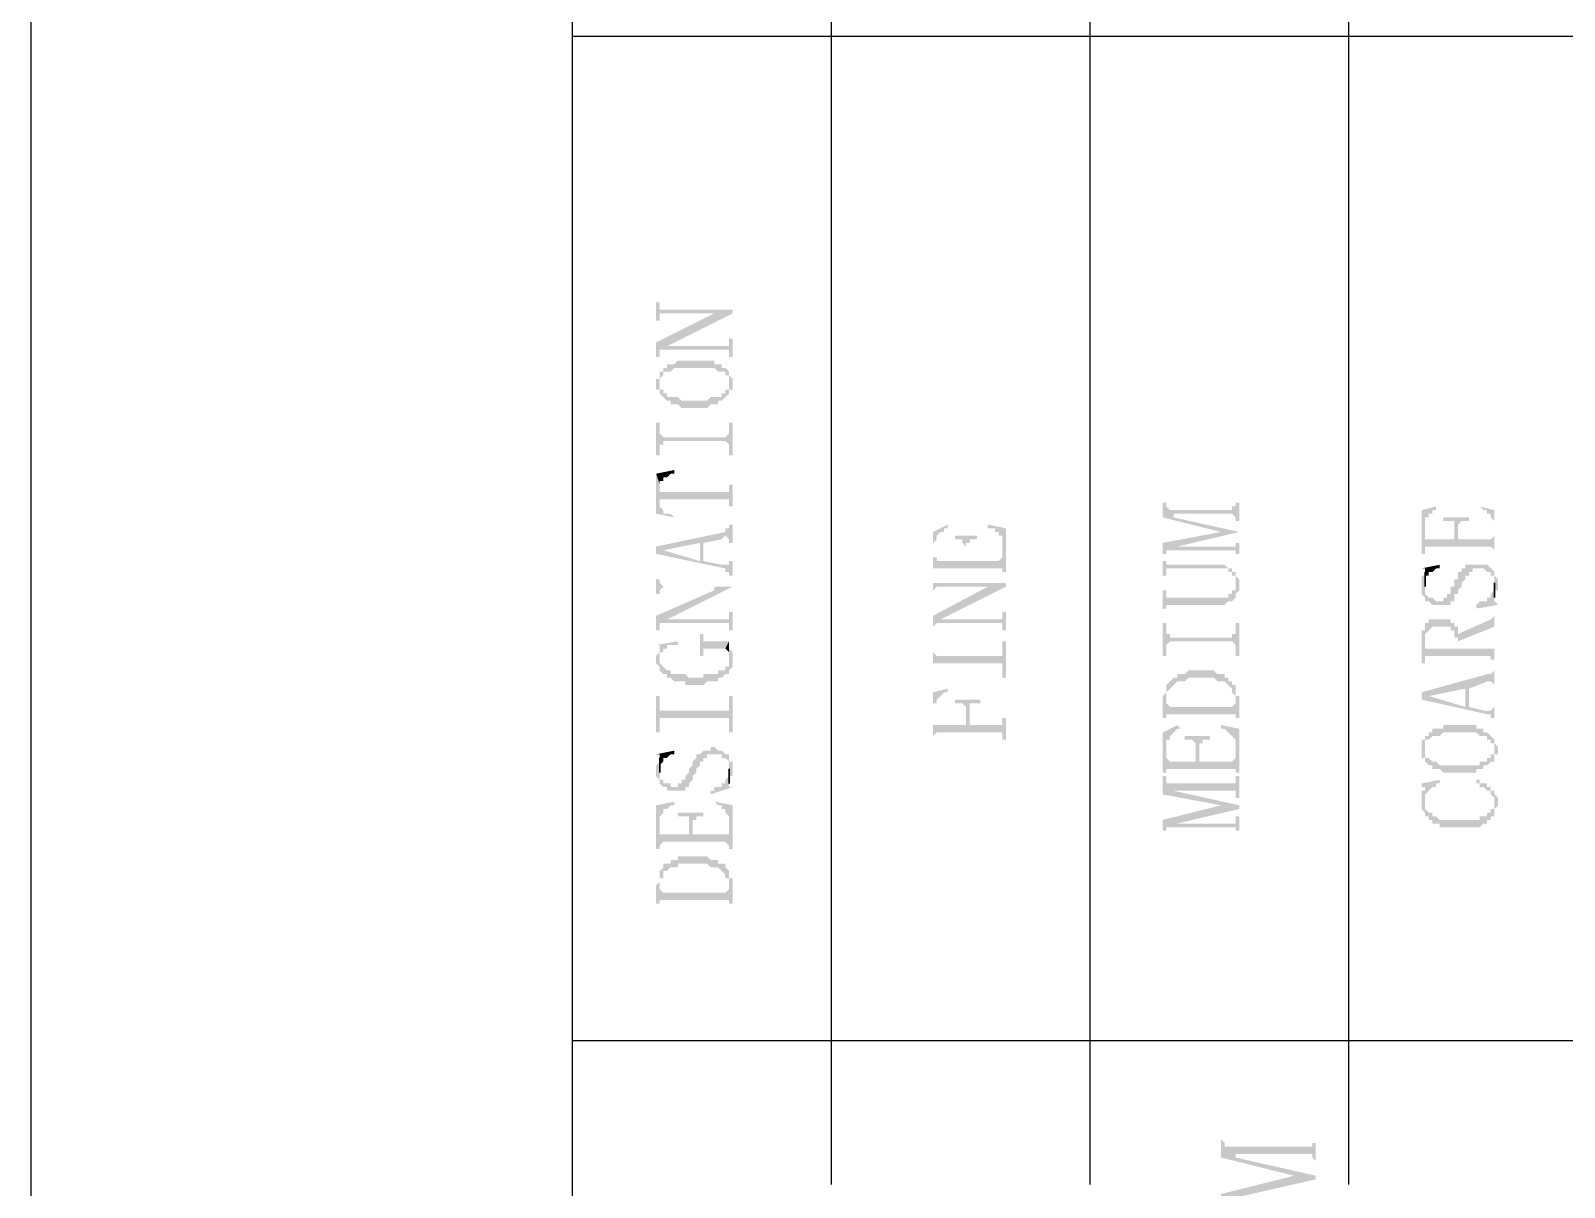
# Model space of a CAD drawing. Header units: millimetres. Extents: x 1448 to 2566, y 1057 to 1416.
# Drawn here: x 1692.69 to 1711.68, y 1144.11 to 1158.44 of the extents above; entities that cross this region are included whole.
import ezdxf

# ---------------------------------------------------------------- set-up
doc = ezdxf.new("R2010")
doc.units = ezdxf.units.MM

msp = doc.modelspace()

# ---------------------------------------------------------------- hatches: boundary and pattern name
at = {"transparency": 33554559}
for points in [[(1700.43617, 1155.07325), (1700.43617, 1154.84759), (1700.4813, 1154.84759), (1700.4813, 1154.93786), (1701.38395, 1154.93786), (1701.38395, 1154.98299), (1700.4813, 1154.98299), (1700.4813, 1155.07325)], [(1700.43617, 1154.5768), (1700.43617, 1154.39627), (1700.4813, 1154.39627), (1700.4813, 1154.48653), (1700.52643, 1154.48653), (1700.57157, 1154.53167), (1701.38395, 1154.93786), (1701.15829, 1154.93786)], [(1700.52643, 1154.48653), (1701.33881, 1154.48653), (1701.33881, 1154.39627), (1701.38395, 1154.39627), (1701.38395, 1154.62193), (1701.33881, 1154.62193), (1701.33881, 1154.5768), (1701.33881, 1154.53167), (1700.57157, 1154.53167)], [(1700.4813, 1154.17061), (1700.4813, 1154.08034), (1700.4813, 1154.12548), (1700.4813, 1154.12548), (1700.52643, 1154.17061), (1700.52643, 1154.21574), (1700.6167, 1154.21574), (1700.66183, 1154.26087), (1701.15829, 1154.26087), (1701.20342, 1154.21574), (1701.29368, 1154.21574), (1701.29368, 1154.17061), (1701.33881, 1154.17061), (1701.33881, 1154.12548), (1701.33881, 1154.08034), (1701.33881, 1154.21574), (1701.33881, 1154.21574), (1701.29368, 1154.26087), (1701.24855, 1154.26087), (1701.24855, 1154.30601), (1701.15829, 1154.30601), (1701.15829, 1154.35114), (1700.70696, 1154.35114), (1700.66183, 1154.30601), (1700.57157, 1154.30601), (1700.57157, 1154.26087), (1700.52643, 1154.26087), (1700.52643, 1154.21574), (1700.4813, 1154.21574)], [(1700.43617, 1154.08034), (1700.43617, 1154.03521), (1700.43617, 1153.99008), (1700.4813, 1153.99008), (1700.4813, 1153.94495), (1700.4813, 1153.94495), (1700.52643, 1153.89982), (1700.52643, 1153.89982), (1700.57157, 1153.85468), (1700.6167, 1153.85468), (1700.6167, 1153.80955), (1700.70696, 1153.80955), (1700.7521, 1153.76442), (1701.06802, 1153.76442), (1701.11315, 1153.80955), (1701.20342, 1153.80955), (1701.20342, 1153.85468), (1701.24855, 1153.85468), (1701.29368, 1153.89982), (1701.29368, 1153.89982), (1701.33881, 1153.94495), (1701.33881, 1153.99008), (1701.38395, 1153.99008), (1701.38395, 1154.03521), (1701.38395, 1154.08034), (1701.38395, 1154.12548), (1701.38395, 1154.12548), (1701.33881, 1154.17061), (1701.33881, 1154.08034), (1701.33881, 1154.03521), (1701.33881, 1153.99008), (1701.29368, 1153.99008), (1701.29368, 1153.94495), (1701.24855, 1153.94495), (1701.24855, 1153.89982), (1701.11315, 1153.89982), (1701.06802, 1153.85468), (1700.7521, 1153.85468), (1700.70696, 1153.89982), (1700.57157, 1153.89982), (1700.57157, 1153.94495), (1700.52643, 1153.94495), (1700.52643, 1153.99008), (1700.4813, 1153.99008), (1700.4813, 1154.03521), (1700.4813, 1154.17061), (1700.4813, 1154.12548), (1700.43617, 1154.12548)], [(1700.43617, 1153.58389), (1700.43617, 1153.1777), (1700.4813, 1153.1777), (1700.4813, 1153.3131), (1700.52643, 1153.3131), (1700.52643, 1153.35823), (1701.29368, 1153.35823), (1701.33881, 1153.3131), (1701.33881, 1153.1777), (1701.38395, 1153.1777), (1701.38395, 1153.58389), (1701.33881, 1153.58389), (1701.33881, 1153.44849), (1701.33881, 1153.44849), (1701.29368, 1153.40336), (1700.52643, 1153.40336), (1700.4813, 1153.44849), (1700.4813, 1153.58389)], [(1700.43617, 1152.95204), (1700.4813, 1152.81664), (1700.4813, 1152.86178), (1700.52643, 1152.86178), (1700.52643, 1152.90691), (1700.57157, 1152.90691), (1700.6167, 1152.95204), (1700.66183, 1152.95204), (1700.66183, 1152.99717)], [(1700.43617, 1152.95204), (1700.43617, 1152.45559), (1700.66183, 1152.41045), (1700.66183, 1152.41045), (1700.6167, 1152.45559), (1700.52643, 1152.45559), (1700.52643, 1152.50072), (1700.52643, 1152.50072), (1700.4813, 1152.54585), (1700.4813, 1152.81664)], [(1700.4813, 1152.81664), (1700.4813, 1152.59098), (1700.4813, 1152.63611), (1701.33881, 1152.63611), (1701.33881, 1152.54585), (1701.38395, 1152.54585), (1701.38395, 1152.81664), (1701.33881, 1152.81664), (1701.33881, 1152.77151), (1701.33881, 1152.72638), (1700.4813, 1152.72638), (1700.4813, 1152.77151)], [(1706.70954, 1152.59098), (1706.70954, 1152.41045), (1707.43166, 1152.22993), (1707.65732, 1152.22993), (1706.84494, 1152.41045), (1706.84494, 1152.45559), (1706.79981, 1152.50072), (1706.79981, 1152.50072), (1706.75467, 1152.54585), (1706.75467, 1152.59098), (1706.75467, 1152.59098)], [(1706.79981, 1152.50072), (1706.84494, 1152.45559), (1707.56705, 1152.45559), (1707.61219, 1152.41045), (1707.61219, 1152.36532), (1707.65732, 1152.36532), (1707.65732, 1152.59098), (1707.61219, 1152.59098), (1707.61219, 1152.54585), (1707.56705, 1152.54585), (1707.56705, 1152.50072)], [(1709.91393, 1152.50072), (1709.91393, 1151.95913), (1709.95906, 1151.95913), (1709.95906, 1152.32019), (1709.95906, 1152.36532), (1709.95906, 1152.41045), (1710.00419, 1152.41045), (1710.00419, 1152.45559), (1710.04932, 1152.45559), (1710.04932, 1152.50072), (1710.09446, 1152.50072), (1710.09446, 1152.54585)], [(1710.18472, 1152.41045), (1710.18472, 1152.36532), (1710.32012, 1152.36532), (1710.32012, 1152.32019), (1710.32012, 1152.13966), (1710.36525, 1152.27506), (1710.36525, 1152.32019), (1710.36525, 1152.32019), (1710.41038, 1152.36532), (1710.50065, 1152.36532), (1710.50065, 1152.41045)], [(1710.63604, 1152.54585), (1710.63604, 1152.54585), (1710.68117, 1152.50072), (1710.72631, 1152.50072), (1710.72631, 1152.45559), (1710.77144, 1152.45559), (1710.77144, 1152.41045), (1710.77144, 1152.41045), (1710.81657, 1152.36532), (1710.81657, 1152.32019), (1710.81657, 1151.95913), (1710.81657, 1152.50072)], [(1700.43617, 1152.0494), (1700.43617, 1151.95913), (1700.52643, 1152.00426), (1700.97776, 1152.09453), (1700.97776, 1151.86887), (1701.02289, 1152.09453), (1701.24855, 1152.13966), (1701.24855, 1152.13966), (1701.29368, 1152.18479), (1701.33881, 1152.13966), (1701.33881, 1152.09453), (1701.38395, 1152.09453), (1701.38395, 1152.32019), (1701.33881, 1152.32019), (1701.33881, 1152.27506), (1701.29368, 1152.27506), (1701.29368, 1152.22993)], [(1703.86622, 1152.22993), (1703.86622, 1151.73347), (1703.86622, 1152.09453), (1703.86622, 1152.09453), (1703.91135, 1152.13966), (1703.91135, 1152.18479), (1703.91135, 1152.18479), (1703.95648, 1152.22993), (1704.00161, 1152.22993), (1704.00161, 1152.27506), (1704.04674, 1152.27506), (1704.04674, 1152.32019)], [(1704.13701, 1152.18479), (1704.13701, 1152.13966), (1704.22727, 1152.13966), (1704.22727, 1152.09453), (1704.22727, 1152.09453), (1704.27241, 1152.0494), (1704.27241, 1151.86887), (1704.27241, 1152.0494), (1704.27241, 1152.09453), (1704.31754, 1152.09453), (1704.31754, 1152.13966), (1704.4078, 1152.13966), (1704.4078, 1152.18479)], [(1704.5432, 1152.27506), (1704.63346, 1152.27506), (1704.63346, 1152.22993), (1704.67859, 1152.22993), (1704.67859, 1152.18479), (1704.72373, 1152.18479), (1704.72373, 1152.13966), (1704.72373, 1151.73347), (1704.76886, 1151.73347), (1704.76886, 1152.27506), (1704.5432, 1152.32019)], [(1706.70954, 1152.09453), (1706.70954, 1151.95913), (1706.75467, 1151.95913), (1706.75467, 1152.00426), (1706.79981, 1152.00426), (1706.89007, 1152.0494), (1707.65732, 1152.22993), (1707.43166, 1152.22993)], [(1709.95906, 1152.00426), (1709.95906, 1152.0494), (1710.77144, 1152.0494), (1710.81657, 1152.00426), (1710.81657, 1152.18479), (1710.81657, 1152.18479), (1710.77144, 1152.13966), (1710.36525, 1152.13966), (1710.36525, 1152.27506), (1710.32012, 1152.13966), (1709.95906, 1152.13966), (1709.95906, 1152.32019)], [(1700.43617, 1151.95913), (1701.29368, 1151.7786), (1701.29368, 1151.73347), (1701.33881, 1151.73347), (1701.33881, 1151.68834), (1701.38395, 1151.68834), (1701.38395, 1151.86887), (1701.33881, 1151.86887), (1701.33881, 1151.82374), (1701.24855, 1151.82374), (1701.02289, 1151.86887), (1701.02289, 1152.09453), (1700.97776, 1151.86887), (1700.52643, 1152.00426), (1700.52643, 1152.00426)], [(1703.86622, 1151.73347), (1703.86622, 1151.7786), (1704.72373, 1151.7786), (1704.72373, 1151.914), (1704.72373, 1151.914), (1704.67859, 1151.86887), (1704.27241, 1151.86887), (1704.27241, 1152.0494), (1704.27241, 1151.86887), (1703.91135, 1151.86887), (1703.91135, 1151.914), (1703.86622, 1151.914), (1703.86622, 1152.09453)], [(1706.79981, 1152.00426), (1707.61219, 1152.00426), (1707.61219, 1151.95913), (1707.65732, 1151.95913), (1707.65732, 1152.09453), (1707.61219, 1152.09453), (1707.61219, 1152.0494), (1706.89007, 1152.0494)], [(1706.70954, 1151.86887), (1706.70954, 1151.68834), (1706.75467, 1151.68834), (1706.75467, 1151.73347), (1706.75467, 1151.7786), (1707.52192, 1151.7786), (1707.52192, 1151.73347), (1707.56705, 1151.73347), (1707.56705, 1151.68834), (1707.61219, 1151.68834), (1707.61219, 1151.59808), (1707.61219, 1151.73347), (1707.56705, 1151.73347), (1707.56705, 1151.7786), (1707.52192, 1151.7786), (1707.47679, 1151.82374), (1706.75467, 1151.82374), (1706.75467, 1151.86887), (1706.75467, 1151.86887)], [(1709.91393, 1151.55294), (1709.91393, 1151.46268), (1709.91393, 1151.46268), (1709.95906, 1151.41755), (1709.95906, 1151.37241), (1710.00419, 1151.37241), (1710.04932, 1151.32728), (1710.27498, 1151.32728), (1710.27498, 1151.37241), (1710.32012, 1151.37241), (1710.32012, 1151.41755), (1710.32012, 1151.46268), (1710.36525, 1151.46268), (1710.36525, 1151.50781), (1710.36525, 1151.50781), (1710.41038, 1151.55294), (1710.41038, 1151.59808), (1710.41038, 1151.59808), (1710.45551, 1151.64321), (1710.45551, 1151.68834), (1710.50065, 1151.68834), (1710.50065, 1151.73347), (1710.54578, 1151.73347), (1710.54578, 1151.7786), (1710.68117, 1151.7786), (1710.72631, 1151.73347), (1710.77144, 1151.73347), (1710.77144, 1151.68834), (1710.81657, 1151.68834), (1710.81657, 1151.59808), (1710.81657, 1151.46268), (1710.81657, 1151.50781), (1710.8617, 1151.50781), (1710.8617, 1151.59808), (1710.8617, 1151.64321), (1710.81657, 1151.68834), (1710.81657, 1151.73347), (1710.81657, 1151.73347), (1710.77144, 1151.7786), (1710.77144, 1151.7786), (1710.72631, 1151.82374), (1710.45551, 1151.82374), (1710.45551, 1151.7786), (1710.41038, 1151.7786), (1710.41038, 1151.73347), (1710.36525, 1151.73347), (1710.36525, 1151.64321), (1710.32012, 1151.64321), (1710.32012, 1151.55294), (1710.27498, 1151.55294), (1710.27498, 1151.46268), (1710.22985, 1151.46268), (1710.22985, 1151.41755), (1710.18472, 1151.41755), (1710.18472, 1151.37241), (1710.09446, 1151.37241), (1710.04932, 1151.41755), (1710.00419, 1151.41755), (1709.95906, 1151.46268), (1709.95906, 1151.50781), (1709.95906, 1151.68834), (1709.91393, 1151.68834), (1709.91393, 1151.64321), (1709.91393, 1151.59808)], [(1709.91393, 1151.7786), (1709.95906, 1151.7786), (1709.95906, 1151.59808), (1709.95906, 1151.68834), (1710.00419, 1151.68834), (1710.00419, 1151.73347), (1710.04932, 1151.73347), (1710.09446, 1151.7786), (1710.13959, 1151.7786), (1710.13959, 1151.82374)], [(1700.43617, 1151.64321), (1700.43617, 1151.46268), (1700.4813, 1151.46268), (1700.4813, 1151.50781), (1700.4813, 1151.50781), (1700.52643, 1151.55294), (1701.15829, 1151.55294), (1701.15829, 1151.50781), (1701.38395, 1151.55294), (1700.52643, 1151.55294), (1700.4813, 1151.59808), (1700.4813, 1151.64321)], [(1703.86622, 1151.68834), (1703.86622, 1151.46268), (1703.86622, 1151.50781), (1703.86622, 1151.50781), (1703.91135, 1151.55294), (1704.76886, 1151.55294), (1704.76886, 1151.59808), (1703.86622, 1151.59808)], [(1706.70954, 1151.50781), (1706.70954, 1151.28215), (1706.75467, 1151.28215), (1706.75467, 1151.32728), (1707.47679, 1151.32728), (1707.52192, 1151.37241), (1707.56705, 1151.37241), (1707.61219, 1151.41755), (1707.61219, 1151.46268), (1707.61219, 1151.46268), (1707.65732, 1151.50781), (1707.65732, 1151.59808), (1707.65732, 1151.64321), (1707.65732, 1151.64321), (1707.61219, 1151.68834), (1707.61219, 1151.55294), (1707.61219, 1151.50781), (1707.56705, 1151.50781), (1707.56705, 1151.46268), (1707.52192, 1151.46268), (1707.52192, 1151.41755), (1706.75467, 1151.41755), (1706.75467, 1151.46268), (1706.75467, 1151.50781)], [(1700.43617, 1151.19189), (1700.43617, 1151.01136), (1700.4813, 1151.01136), (1700.4813, 1151.05649), (1700.4813, 1151.10162), (1700.52643, 1151.10162), (1700.57157, 1151.14675), (1701.38395, 1151.55294), (1701.15829, 1151.50781)], [(1703.86622, 1151.19189), (1703.86622, 1151.01136), (1703.86622, 1151.05649), (1703.86622, 1151.05649), (1703.91135, 1151.10162), (1703.91135, 1151.10162), (1703.95648, 1151.14675), (1704.76886, 1151.55294), (1704.5432, 1151.55294)], [(1710.59091, 1151.32728), (1710.59091, 1151.28215), (1710.8617, 1151.32728), (1710.81657, 1151.37241), (1710.81657, 1151.55294), (1710.81657, 1151.50781), (1710.77144, 1151.46268), (1710.77144, 1151.41755), (1710.72631, 1151.41755), (1710.72631, 1151.37241), (1710.63604, 1151.37241)], [(1700.52643, 1151.10162), (1701.33881, 1151.10162), (1701.33881, 1151.05649), (1701.33881, 1151.01136), (1701.38395, 1151.01136), (1701.38395, 1151.23702), (1701.33881, 1151.23702), (1701.33881, 1151.14675), (1700.57157, 1151.14675)], [(1703.91135, 1151.10162), (1704.72373, 1151.10162), (1704.72373, 1151.01136), (1704.76886, 1151.01136), (1704.76886, 1151.23702), (1704.72373, 1151.23702), (1704.72373, 1151.19189), (1704.72373, 1151.14675), (1703.95648, 1151.14675)], [(1710.36525, 1150.96622), (1710.36525, 1150.87596), (1710.81657, 1151.05649), (1710.81657, 1151.23702), (1710.81657, 1151.19189), (1710.81657, 1151.19189), (1710.77144, 1151.14675), (1710.77144, 1151.14675)], [(1706.70954, 1151.10162), (1706.70954, 1150.69543), (1706.75467, 1150.69543), (1706.75467, 1150.83083), (1706.75467, 1150.83083), (1706.79981, 1150.87596), (1707.56705, 1150.87596), (1707.61219, 1150.83083), (1707.61219, 1150.69543), (1707.65732, 1150.69543), (1707.65732, 1151.10162), (1707.61219, 1151.10162), (1707.61219, 1150.96622), (1707.56705, 1150.96622), (1707.56705, 1150.92109), (1706.79981, 1150.92109), (1706.79981, 1150.96622), (1706.75467, 1150.96622), (1706.75467, 1151.10162)], [(1709.91393, 1150.92109), (1709.91393, 1150.60517), (1709.95906, 1150.60517), (1709.95906, 1150.92109), (1709.95906, 1150.96622), (1709.95906, 1150.96622), (1710.00419, 1151.01136), (1710.00419, 1151.01136), (1710.04932, 1151.05649), (1710.27498, 1151.05649), (1710.27498, 1151.01136), (1710.32012, 1151.01136), (1710.32012, 1150.96622), (1710.32012, 1150.92109), (1710.36525, 1150.92109), (1710.36525, 1150.7857), (1710.36525, 1151.05649), (1710.32012, 1151.05649), (1710.32012, 1151.10162), (1710.27498, 1151.10162), (1710.27498, 1151.14675), (1710.00419, 1151.14675), (1710.00419, 1151.10162), (1709.95906, 1151.10162), (1709.95906, 1151.05649), (1709.95906, 1151.01136), (1709.91393, 1151.01136)], [(1709.95906, 1150.6503), (1709.95906, 1150.69543), (1710.77144, 1150.69543), (1710.77144, 1150.6503), (1710.81657, 1150.6503), (1710.81657, 1150.60517), (1710.81657, 1150.83083), (1710.81657, 1150.7857), (1710.36525, 1150.7857), (1710.36525, 1150.96622), (1710.36525, 1151.05649), (1710.36525, 1150.7857), (1709.95906, 1150.7857), (1709.95906, 1150.87596)], [(1700.43617, 1150.83083), (1700.4813, 1150.83083), (1700.4813, 1150.6503), (1700.4813, 1150.69543), (1700.4813, 1150.74056), (1700.52643, 1150.74056), (1700.52643, 1150.7857), (1700.57157, 1150.7857), (1700.57157, 1150.83083), (1700.70696, 1150.83083), (1700.70696, 1150.87596)], [(1700.97776, 1150.96622), (1700.97776, 1150.69543), (1701.02289, 1150.69543), (1701.02289, 1150.74056), (1701.02289, 1150.7857), (1701.29368, 1150.7857), (1701.33881, 1150.87596), (1701.02289, 1150.87596), (1701.02289, 1150.92109), (1701.02289, 1150.96622)], [(1701.29368, 1150.7857), (1701.33881, 1150.74056), (1701.33881, 1150.69543), (1701.33881, 1150.6503), (1701.33881, 1150.7857), (1701.33881, 1150.87596)], [(1703.86622, 1150.87596), (1703.86622, 1150.42464), (1703.86622, 1150.60517), (1704.72373, 1150.60517), (1704.72373, 1150.42464), (1704.76886, 1150.42464), (1704.76886, 1150.87596), (1704.72373, 1150.87596), (1704.72373, 1150.74056), (1704.72373, 1150.69543), (1703.91135, 1150.69543), (1703.86622, 1150.74056)], [(1700.43617, 1150.6503), (1700.43617, 1150.60517), (1700.43617, 1150.60517), (1700.4813, 1150.56004), (1700.4813, 1150.5149), (1700.4813, 1150.5149), (1700.52643, 1150.46977), (1700.57157, 1150.46977), (1700.57157, 1150.42464), (1700.6167, 1150.42464), (1700.66183, 1150.37951), (1700.79723, 1150.37951), (1700.79723, 1150.33437), (1701.02289, 1150.33437), (1701.06802, 1150.37951), (1701.20342, 1150.37951), (1701.20342, 1150.42464), (1701.24855, 1150.42464), (1701.29368, 1150.46977), (1701.33881, 1150.46977), (1701.33881, 1150.5149), (1701.33881, 1150.5149), (1701.38395, 1150.56004), (1701.38395, 1150.60517), (1701.38395, 1150.69543), (1701.38395, 1150.74056), (1701.38395, 1150.74056), (1701.33881, 1150.7857), (1701.33881, 1150.6503), (1701.33881, 1150.60517), (1701.33881, 1150.56004), (1701.29368, 1150.56004), (1701.29368, 1150.5149), (1701.20342, 1150.5149), (1701.20342, 1150.46977), (1701.02289, 1150.46977), (1701.02289, 1150.42464), (1700.84236, 1150.42464), (1700.79723, 1150.46977), (1700.6167, 1150.46977), (1700.6167, 1150.5149), (1700.57157, 1150.5149), (1700.52643, 1150.56004), (1700.52643, 1150.56004), (1700.4813, 1150.60517), (1700.4813, 1150.6503), (1700.4813, 1150.7857), (1700.4813, 1150.74056), (1700.43617, 1150.69543), (1700.43617, 1150.69543)], [(1706.70954, 1150.15385), (1706.70954, 1149.92818), (1706.75467, 1149.92818), (1706.75467, 1150.15385), (1706.75467, 1150.19898), (1706.75467, 1150.24411), (1706.79981, 1150.28924), (1706.79981, 1150.28924), (1706.84494, 1150.33437), (1706.84494, 1150.33437), (1706.89007, 1150.37951), (1706.98034, 1150.37951), (1707.02547, 1150.42464), (1707.34139, 1150.42464), (1707.38653, 1150.37951), (1707.47679, 1150.37951), (1707.52192, 1150.33437), (1707.52192, 1150.33437), (1707.56705, 1150.28924), (1707.56705, 1150.24411), (1707.56705, 1150.24411), (1707.61219, 1150.19898), (1707.61219, 1150.15385), (1707.61219, 1149.92818), (1707.65732, 1149.92818), (1707.65732, 1150.15385), (1707.65732, 1150.19898), (1707.61219, 1150.19898), (1707.61219, 1150.28924), (1707.61219, 1150.33437), (1707.56705, 1150.33437), (1707.56705, 1150.37951), (1707.52192, 1150.37951), (1707.52192, 1150.42464), (1707.47679, 1150.42464), (1707.47679, 1150.46977), (1707.38653, 1150.46977), (1707.34139, 1150.5149), (1707.02547, 1150.5149), (1706.98034, 1150.46977), (1706.89007, 1150.46977), (1706.89007, 1150.42464), (1706.84494, 1150.42464), (1706.79981, 1150.37951), (1706.79981, 1150.37951), (1706.75467, 1150.33437), (1706.75467, 1150.24411), (1706.75467, 1150.24411), (1706.70954, 1150.19898), (1706.70954, 1150.19898)], [(1709.91393, 1150.24411), (1709.91393, 1150.15385), (1710.00419, 1150.19898), (1710.45551, 1150.28924), (1710.45551, 1150.06358), (1710.50065, 1150.28924), (1710.72631, 1150.37951), (1710.77144, 1150.37951), (1710.81657, 1150.33437), (1710.81657, 1150.28924), (1710.81657, 1150.5149), (1710.81657, 1150.5149), (1710.77144, 1150.46977), (1710.72631, 1150.46977)], [(1703.86622, 1150.24411), (1703.86622, 1149.65739), (1703.86622, 1150.01845), (1703.86622, 1150.10871), (1703.91135, 1150.10871), (1703.91135, 1150.15385), (1703.91135, 1150.15385), (1703.95648, 1150.19898), (1703.95648, 1150.19898), (1704.00161, 1150.24411), (1704.04674, 1150.24411), (1704.04674, 1150.28924)], [(1709.91393, 1150.15385), (1710.72631, 1149.97332), (1710.77144, 1149.97332), (1710.77144, 1149.92818), (1710.81657, 1149.92818), (1710.81657, 1149.88305), (1710.81657, 1150.06358), (1710.81657, 1150.06358), (1710.77144, 1150.01845), (1710.68117, 1150.01845), (1710.50065, 1150.06358), (1710.50065, 1150.28924), (1710.45551, 1150.06358), (1710.00419, 1150.19898), (1710.00419, 1150.19898)], [(1700.43617, 1150.19898), (1700.43617, 1149.74766), (1700.4813, 1149.74766), (1700.4813, 1149.88305), (1700.4813, 1149.92818), (1701.33881, 1149.92818), (1701.33881, 1149.74766), (1701.38395, 1149.74766), (1701.38395, 1150.19898), (1701.33881, 1150.19898), (1701.33881, 1150.06358), (1701.33881, 1150.01845), (1700.4813, 1150.01845), (1700.4813, 1150.19898)], [(1704.13701, 1150.15385), (1704.13701, 1150.10871), (1704.22727, 1150.10871), (1704.27241, 1150.06358), (1704.27241, 1149.83792), (1704.31754, 1150.01845), (1704.31754, 1150.06358), (1704.31754, 1150.10871), (1704.45293, 1150.10871), (1704.45293, 1150.15385)], [(1706.75467, 1149.92818), (1706.75467, 1149.97332), (1707.61219, 1149.97332), (1707.61219, 1149.92818), (1707.61219, 1150.15385), (1707.61219, 1150.10871), (1707.61219, 1150.10871), (1707.56705, 1150.06358), (1706.79981, 1150.06358), (1706.75467, 1150.10871), (1706.75467, 1150.15385)], [(1703.86622, 1149.70252), (1703.86622, 1149.70252), (1703.91135, 1149.74766), (1704.72373, 1149.74766), (1704.72373, 1149.65739), (1704.76886, 1149.65739), (1704.76886, 1149.92818), (1704.72373, 1149.92818), (1704.72373, 1149.88305), (1704.72373, 1149.83792), (1704.31754, 1149.83792), (1704.31754, 1150.01845), (1704.27241, 1149.83792), (1703.86622, 1149.83792), (1703.86622, 1150.01845)], [(1706.70954, 1149.74766), (1706.70954, 1149.2512), (1706.75467, 1149.2512), (1706.75467, 1149.61226), (1706.75467, 1149.65739), (1706.79981, 1149.65739), (1706.79981, 1149.70252), (1706.79981, 1149.70252), (1706.84494, 1149.74766), (1706.84494, 1149.74766), (1706.89007, 1149.79279), (1706.9352, 1149.79279), (1706.89007, 1149.83792)], [(1706.98034, 1149.70252), (1706.98034, 1149.65739), (1707.0706, 1149.65739), (1707.11573, 1149.61226), (1707.11573, 1149.56713), (1707.11573, 1149.3866), (1707.16086, 1149.56713), (1707.16086, 1149.61226), (1707.206, 1149.61226), (1707.206, 1149.65739), (1707.29626, 1149.65739), (1707.29626, 1149.70252)], [(1707.43166, 1149.79279), (1707.47679, 1149.79279), (1707.52192, 1149.74766), (1707.52192, 1149.74766), (1707.56705, 1149.70252), (1707.56705, 1149.70252), (1707.61219, 1149.65739), (1707.61219, 1149.2512), (1707.65732, 1149.2512), (1707.65732, 1149.79279), (1707.43166, 1149.83792)], [(1709.95906, 1149.65739), (1709.95906, 1149.522), (1709.95906, 1149.61226), (1709.95906, 1149.65739), (1710.00419, 1149.65739), (1710.04932, 1149.70252), (1710.13959, 1149.70252), (1710.18472, 1149.74766), (1710.59091, 1149.74766), (1710.63604, 1149.70252), (1710.72631, 1149.70252), (1710.72631, 1149.65739), (1710.77144, 1149.65739), (1710.77144, 1149.61226), (1710.81657, 1149.61226), (1710.81657, 1149.56713), (1710.81657, 1149.522), (1710.81657, 1149.65739), (1710.81657, 1149.65739), (1710.77144, 1149.70252), (1710.77144, 1149.70252), (1710.72631, 1149.74766), (1710.68117, 1149.74766), (1710.68117, 1149.79279), (1710.59091, 1149.79279), (1710.59091, 1149.83792), (1710.18472, 1149.83792), (1710.18472, 1149.79279), (1710.04932, 1149.79279), (1710.04932, 1149.74766), (1710.00419, 1149.74766), (1710.00419, 1149.70252), (1709.95906, 1149.70252)], [(1700.43617, 1149.2512), (1700.43617, 1149.20607), (1700.43617, 1149.20607), (1700.4813, 1149.16094), (1700.4813, 1149.11581), (1700.4813, 1149.11581), (1700.52643, 1149.07067), (1700.57157, 1149.07067), (1700.57157, 1149.02554), (1700.79723, 1149.02554), (1700.79723, 1149.07067), (1700.84236, 1149.07067), (1700.84236, 1149.11581), (1700.84236, 1149.11581), (1700.88749, 1149.16094), (1700.88749, 1149.20607), (1700.93262, 1149.2512), (1700.93262, 1149.29633), (1700.97776, 1149.34147), (1700.97776, 1149.3866), (1701.02289, 1149.3866), (1701.02289, 1149.43173), (1701.06802, 1149.43173), (1701.06802, 1149.47686), (1701.24855, 1149.47686), (1701.24855, 1149.43173), (1701.29368, 1149.43173), (1701.33881, 1149.3866), (1701.33881, 1149.34147), (1701.33881, 1149.16094), (1701.33881, 1149.20607), (1701.38395, 1149.20607), (1701.38395, 1149.2512), (1701.38395, 1149.29633), (1701.38395, 1149.34147), (1701.38395, 1149.3866), (1701.33881, 1149.3866), (1701.33881, 1149.43173), (1701.33881, 1149.47686), (1701.29368, 1149.47686), (1701.24855, 1149.522), (1701.20342, 1149.522), (1701.15829, 1149.56713), (1701.11315, 1149.56713), (1701.11315, 1149.522), (1701.02289, 1149.522), (1700.97776, 1149.47686), (1700.93262, 1149.47686), (1700.93262, 1149.43173), (1700.93262, 1149.43173), (1700.88749, 1149.3866), (1700.88749, 1149.34147), (1700.84236, 1149.29633), (1700.84236, 1149.2512), (1700.79723, 1149.20607), (1700.79723, 1149.16094), (1700.7521, 1149.16094), (1700.7521, 1149.11581), (1700.70696, 1149.11581), (1700.70696, 1149.07067), (1700.6167, 1149.07067), (1700.6167, 1149.11581), (1700.52643, 1149.11581), (1700.52643, 1149.16094), (1700.4813, 1149.16094), (1700.4813, 1149.2512), (1700.4813, 1149.3866), (1700.4813, 1149.3866), (1700.43617, 1149.34147), (1700.43617, 1149.29633)], [(1700.43617, 1149.47686), (1700.4813, 1149.47686), (1700.4813, 1149.34147), (1700.4813, 1149.34147), (1700.52643, 1149.3866), (1700.52643, 1149.43173), (1700.57157, 1149.43173), (1700.6167, 1149.47686), (1700.66183, 1149.47686), (1700.66183, 1149.522)], [(1706.75467, 1149.2512), (1706.75467, 1149.29633), (1707.61219, 1149.29633), (1707.61219, 1149.2512), (1707.61219, 1149.43173), (1707.61219, 1149.43173), (1707.56705, 1149.3866), (1707.16086, 1149.3866), (1707.16086, 1149.56713), (1707.11573, 1149.3866), (1706.79981, 1149.3866), (1706.75467, 1149.43173), (1706.75467, 1149.61226)], [(1709.91393, 1149.522), (1709.91393, 1149.47686), (1709.91393, 1149.43173), (1709.95906, 1149.43173), (1709.95906, 1149.3866), (1709.95906, 1149.3866), (1710.00419, 1149.34147), (1710.04932, 1149.34147), (1710.04932, 1149.29633), (1710.13959, 1149.29633), (1710.18472, 1149.2512), (1710.59091, 1149.2512), (1710.59091, 1149.29633), (1710.68117, 1149.29633), (1710.68117, 1149.34147), (1710.72631, 1149.34147), (1710.77144, 1149.3866), (1710.81657, 1149.3866), (1710.81657, 1149.43173), (1710.81657, 1149.47686), (1710.8617, 1149.47686), (1710.8617, 1149.522), (1710.8617, 1149.56713), (1710.8617, 1149.56713), (1710.81657, 1149.61226), (1710.81657, 1149.65739), (1710.81657, 1149.522), (1710.81657, 1149.47686), (1710.77144, 1149.47686), (1710.77144, 1149.43173), (1710.72631, 1149.43173), (1710.72631, 1149.3866), (1710.63604, 1149.3866), (1710.63604, 1149.34147), (1710.13959, 1149.34147), (1710.09446, 1149.3866), (1710.04932, 1149.3866), (1710.00419, 1149.43173), (1709.95906, 1149.43173), (1709.95906, 1149.47686), (1709.95906, 1149.522), (1709.95906, 1149.65739), (1709.91393, 1149.65739), (1709.91393, 1149.61226), (1709.91393, 1149.56713)], [(1701.11315, 1149.02554), (1701.11315, 1148.98041), (1701.38395, 1149.07067), (1701.33881, 1149.07067), (1701.33881, 1149.2512), (1701.33881, 1149.20607), (1701.33881, 1149.20607), (1701.29368, 1149.16094), (1701.29368, 1149.11581), (1701.24855, 1149.11581), (1701.24855, 1149.07067), (1701.15829, 1149.07067), (1701.15829, 1149.02554)], [(1706.70954, 1149.20607), (1706.70954, 1148.98041), (1707.43166, 1148.84501), (1707.43166, 1148.84501), (1707.65732, 1148.79988), (1707.65732, 1148.84501), (1706.84494, 1149.02554), (1706.84494, 1149.02554), (1706.79981, 1149.11581), (1706.75467, 1149.11581), (1706.75467, 1149.20607)], [(1706.79981, 1149.11581), (1706.84494, 1149.02554), (1707.61219, 1149.02554), (1707.61219, 1148.93528), (1707.65732, 1148.93528), (1707.65732, 1149.20607), (1707.61219, 1149.20607), (1707.61219, 1149.16094), (1707.61219, 1149.11581), (1707.56705, 1149.11581)], [(1709.91393, 1149.11581), (1709.91393, 1149.07067), (1709.95906, 1149.07067), (1709.95906, 1148.75475), (1709.95906, 1148.89014), (1709.95906, 1148.98041), (1709.95906, 1148.98041), (1710.00419, 1149.02554), (1710.00419, 1149.02554), (1710.04932, 1149.07067), (1710.09446, 1149.07067), (1710.09446, 1149.11581), (1710.13959, 1149.11581), (1710.13959, 1149.16094)], [(1710.59091, 1149.11581), (1710.63604, 1149.11581), (1710.63604, 1149.07067), (1710.68117, 1149.07067), (1710.72631, 1149.02554), (1710.77144, 1149.02554), (1710.77144, 1148.98041), (1710.77144, 1148.98041), (1710.81657, 1148.93528), (1710.81657, 1148.89014), (1710.81657, 1149.02554), (1710.77144, 1149.02554), (1710.77144, 1149.07067), (1710.72631, 1149.07067), (1710.72631, 1149.11581), (1710.63604, 1149.11581), (1710.63604, 1149.16094), (1710.59091, 1149.16094)], [(1709.91393, 1148.89014), (1709.91393, 1148.84501), (1709.91393, 1148.79988), (1709.91393, 1148.79988), (1709.95906, 1148.75475), (1709.95906, 1149.02554), (1709.91393, 1149.02554), (1709.91393, 1148.93528), (1709.91393, 1148.93528)], [(1709.95906, 1148.75475), (1709.95906, 1148.70962), (1710.00419, 1148.70962), (1710.00419, 1148.66448), (1710.04932, 1148.66448), (1710.04932, 1148.61935), (1710.13959, 1148.61935), (1710.13959, 1148.57422), (1710.63604, 1148.57422), (1710.68117, 1148.61935), (1710.72631, 1148.61935), (1710.72631, 1148.66448), (1710.77144, 1148.66448), (1710.77144, 1148.70962), (1710.81657, 1148.70962), (1710.81657, 1148.75475), (1710.81657, 1148.79988), (1710.8617, 1148.84501), (1710.8617, 1148.89014), (1710.8617, 1148.93528), (1710.81657, 1148.98041), (1710.81657, 1149.02554), (1710.81657, 1148.84501), (1710.81657, 1148.79988), (1710.77144, 1148.79988), (1710.77144, 1148.75475), (1710.72631, 1148.75475), (1710.72631, 1148.70962), (1710.63604, 1148.70962), (1710.63604, 1148.66448), (1710.13959, 1148.66448), (1710.09446, 1148.70962), (1710.04932, 1148.70962), (1710.04932, 1148.75475), (1710.00419, 1148.75475), (1709.95906, 1148.79988), (1709.95906, 1148.84501), (1709.95906, 1148.89014)], [(1700.43617, 1148.84501), (1700.43617, 1148.30343), (1700.4813, 1148.30343), (1700.4813, 1148.66448), (1700.4813, 1148.70962), (1700.4813, 1148.70962), (1700.52643, 1148.75475), (1700.52643, 1148.79988), (1700.57157, 1148.79988), (1700.6167, 1148.84501), (1700.66183, 1148.84501), (1700.66183, 1148.89014)], [(1700.70696, 1148.75475), (1700.70696, 1148.70962), (1700.84236, 1148.70962), (1700.84236, 1148.66448), (1700.84236, 1148.48396), (1700.88749, 1148.61935), (1700.88749, 1148.66448), (1700.93262, 1148.66448), (1700.93262, 1148.70962), (1701.02289, 1148.70962), (1701.02289, 1148.75475)], [(1701.15829, 1148.89014), (1701.15829, 1148.89014), (1701.20342, 1148.84501), (1701.24855, 1148.84501), (1701.24855, 1148.79988), (1701.29368, 1148.79988), (1701.29368, 1148.75475), (1701.33881, 1148.70962), (1701.33881, 1148.66448), (1701.33881, 1148.30343), (1701.38395, 1148.30343), (1701.38395, 1148.84501)], [(1706.70954, 1148.66448), (1706.70954, 1148.52909), (1706.75467, 1148.52909), (1706.75467, 1148.57422), (1706.79981, 1148.57422), (1706.89007, 1148.61935), (1707.65732, 1148.79988), (1707.43166, 1148.84501)], [(1700.4813, 1148.34856), (1700.4813, 1148.34856), (1700.52643, 1148.39369), (1701.29368, 1148.39369), (1701.33881, 1148.34856), (1701.33881, 1148.52909), (1701.33881, 1148.48396), (1700.88749, 1148.48396), (1700.88749, 1148.61935), (1700.84236, 1148.48396), (1700.4813, 1148.48396), (1700.4813, 1148.66448)], [(1706.79981, 1148.57422), (1707.61219, 1148.57422), (1707.61219, 1148.52909), (1707.65732, 1148.52909), (1707.65732, 1148.70962), (1707.61219, 1148.70962), (1707.61219, 1148.66448), (1707.61219, 1148.61935), (1706.89007, 1148.61935)], [(1700.43617, 1147.8521), (1700.43617, 1147.62644), (1700.4813, 1147.62644), (1700.4813, 1147.8521), (1700.4813, 1147.94237), (1700.52643, 1147.94237), (1700.52643, 1147.9875), (1700.52643, 1148.03263), (1700.57157, 1148.03263), (1700.6167, 1148.07777), (1700.70696, 1148.07777), (1700.70696, 1148.1229), (1701.06802, 1148.1229), (1701.11315, 1148.07777), (1701.20342, 1148.07777), (1701.24855, 1148.03263), (1701.24855, 1148.03263), (1701.29368, 1147.9875), (1701.29368, 1147.94237), (1701.33881, 1147.94237), (1701.33881, 1147.89724), (1701.33881, 1147.8521), (1701.33881, 1147.62644), (1701.38395, 1147.62644), (1701.38395, 1147.8521), (1701.38395, 1147.94237), (1701.33881, 1147.94237), (1701.33881, 1147.9875), (1701.33881, 1148.03263), (1701.33881, 1148.03263), (1701.29368, 1148.07777), (1701.29368, 1148.1229), (1701.20342, 1148.1229), (1701.20342, 1148.16803), (1701.11315, 1148.16803), (1701.06802, 1148.21316), (1700.70696, 1148.21316), (1700.70696, 1148.16803), (1700.6167, 1148.16803), (1700.6167, 1148.1229), (1700.52643, 1148.1229), (1700.52643, 1148.07777), (1700.52643, 1148.07777), (1700.4813, 1148.03263), (1700.4813, 1147.9875), (1700.4813, 1147.89724), (1700.4813, 1147.89724)], [(1700.4813, 1147.62644), (1700.4813, 1147.67158), (1701.33881, 1147.67158), (1701.33881, 1147.62644), (1701.33881, 1147.8521), (1701.33881, 1147.80697), (1701.33881, 1147.80697), (1701.29368, 1147.76184), (1700.52643, 1147.76184), (1700.4813, 1147.80697), (1700.4813, 1147.8521)], [(1707.43166, 1144.70948), (1707.43166, 1144.48382), (1708.3343, 1144.25816), (1708.3343, 1144.25816), (1708.60509, 1144.21303), (1708.60509, 1144.25816), (1707.61219, 1144.48382), (1707.61219, 1144.52895), (1707.52192, 1144.61922), (1707.47679, 1144.61922), (1707.47679, 1144.66435), (1707.47679, 1144.66435), (1707.43166, 1144.70948)], [(1707.52192, 1144.61922), (1707.61219, 1144.52895), (1708.55996, 1144.52895), (1708.55996, 1144.48382), (1708.55996, 1144.48382), (1708.60509, 1144.43869), (1708.60509, 1144.39356), (1708.60509, 1144.70948), (1708.60509, 1144.66435), (1708.55996, 1144.66435), (1708.55996, 1144.61922), (1708.51483, 1144.61922)], [(1707.43166, 1144.0325), (1707.43166, 1143.85197), (1707.43166, 1143.8971), (1707.47679, 1143.8971), (1707.47679, 1143.94224), (1707.52192, 1143.94224), (1707.61219, 1143.98737), (1708.60509, 1144.21303), (1708.3343, 1144.25816)]]:
    msp.add_hatch(color=256, dxfattribs=at).paths.add_polyline_path(points)

# ---------------------------------------------------------------- linework, layer by layer
msp.add_line((1699.39805, 1409.56132), (1699.39805, 1122.82038))
for points in [[(2112.69159, 1118.56132), (2112.69159, 1415.56132), (1692.69159, 1415.56132), (1692.69159, 1118.56132)], [(1709.95906, 1151.68834), (1709.95906, 1151.55294), (1709.95906, 1151.59808), (1709.95906, 1151.73347), (1709.95906, 1151.73347)], [(1710.81657, 1151.55294), (1710.81657, 1151.41755), (1710.81657, 1151.59808)], [(1700.4813, 1149.3866), (1700.4813, 1149.2512), (1700.4813, 1149.43173), (1700.4813, 1149.43173)], [(1701.33881, 1149.2512), (1701.33881, 1149.11581), (1701.33881, 1149.29633)]]:
    msp.add_lwpolyline(points, close=True)
for points in [[(1702.60251, 1237.16867), (1702.60251, 1144.15127)], [(1705.8069, 1237.16867), (1705.8069, 1144.15127)], [(1709.01128, 1237.16867), (1709.01128, 1144.15127)], [(1699.39813, 1158.3679), (1712.21567, 1158.3679)], [(1712.21567, 1145.92805), (1699.39813, 1145.92805)]]:
    msp.add_lwpolyline(points)

doc.saveas('drawing.dxf')
